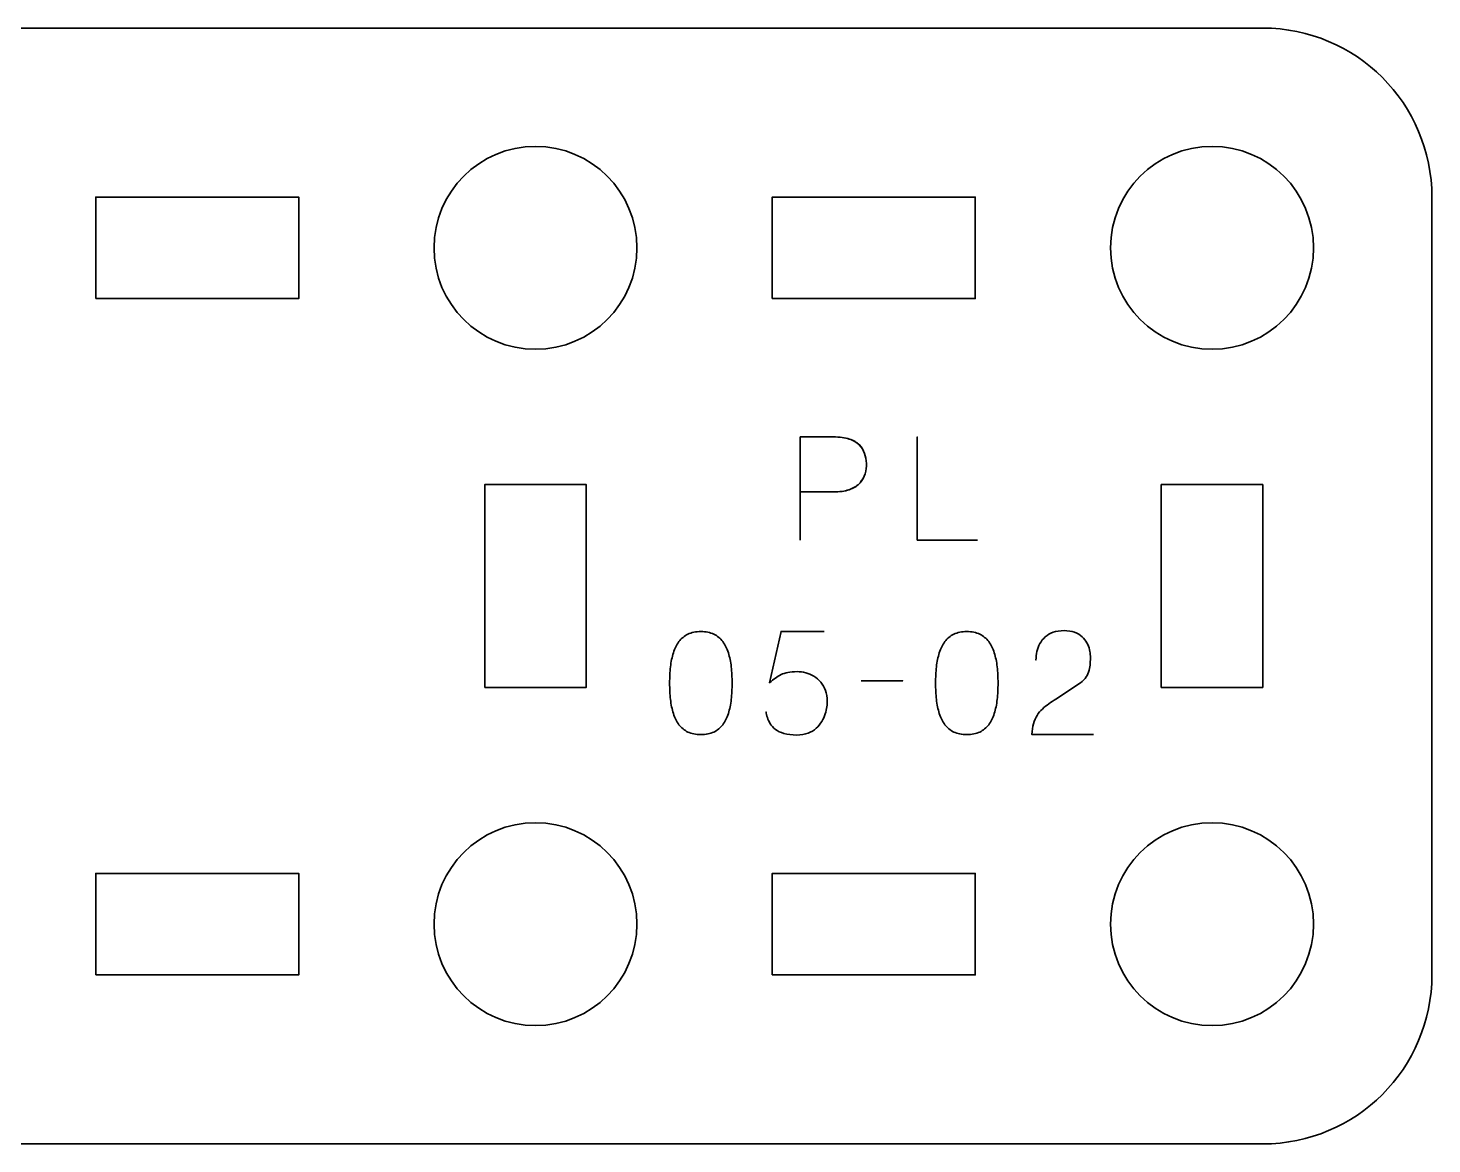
# Model space of a CAD drawing. Header units: centimetres. Extents: x -40 to 171, y -20 to 141.
# Drawn here: x 133.155 to 137.305, y 96.154 to 99.454 of the extents above; entities that cross this region are included whole.
import ezdxf

# ---------------------------------------------------------------- set-up
doc = ezdxf.new("R2010")
doc.units = ezdxf.units.CM
doc.header["$MEASUREMENT"] = 0
doc.layers.add('Layer 1', color=7, linetype='Continuous')

msp = doc.modelspace()

# ---------------------------------------------------------------- linework, layer by layer
at = {"layer": 'Layer 1', "color": 250, "lineweight": 35}
for points in [[(133.35497, 98.65438), (133.95497, 98.65438), (133.95497, 98.95438), (133.35497, 98.95438), (133.35497, 98.65438)], [(135.35497, 98.65438), (135.95497, 98.65438), (135.95497, 98.95438), (135.35497, 98.95438), (135.35497, 98.65438)], [(134.50497, 97.50438), (134.80497, 97.50438), (134.80497, 98.10438), (134.50497, 98.10438), (134.50497, 97.50438)], [(136.50497, 97.50438), (136.80497, 97.50438), (136.80497, 98.10438), (136.50497, 98.10438), (136.50497, 97.50438)], [(133.35497, 96.65438), (133.95497, 96.65438), (133.95497, 96.95438), (133.35497, 96.95438), (133.35497, 96.65438)], [(135.35497, 96.65438), (135.95497, 96.65438), (135.95497, 96.95438), (135.35497, 96.95438), (135.35497, 96.65438)]]:
    msp.add_lwpolyline(points, close=True, dxfattribs=at)
for centre in [(134.65497, 98.80438), (136.65497, 98.80438), (134.65497, 96.80438), (136.65497, 96.80438)]:
    msp.add_ellipse(centre, major_axis=(0, 0.3), ratio=1, dxfattribs=at)
msp.add_open_spline([(128.00497, 96.65438), (128.00497, 96.65438), (128.00497, 98.95438), (128.00497, 98.95438), (128.00497, 98.95438), (128.00497, 99.23047), (128.22888, 99.45438), (128.50497, 99.45438), (128.50497, 99.45438), (128.50497, 99.45438), (136.80497, 99.45438), (136.80497, 99.45438), (136.80497, 99.45438), (137.08106, 99.45438), (137.30497, 99.23047), (137.30497, 98.95438), (137.30497, 98.95438), (137.30497, 98.95438), (137.30497, 96.65438), (137.30497, 96.65438), (137.30497, 96.65438), (137.30497, 96.37829), (137.08106, 96.15438), (136.80497, 96.15438), (136.80497, 96.15438), (136.80497, 96.15438), (128.50497, 96.15438), (128.50497, 96.15438), (128.50497, 96.15438), (128.22888, 96.15438), (128.00497, 96.37829), (128.00497, 96.65438)], degree=3, knots=[0, 0, 0, 0, 0.125, 0.125, 0.125, 0.125, 0.25, 0.25, 0.25, 0.25, 0.375, 0.375, 0.375, 0.375, 0.5, 0.5, 0.5, 0.5, 0.625, 0.625, 0.625, 0.625, 0.75, 0.75, 0.75, 0.75, 0.875, 0.875, 0.875, 0.875, 1, 1, 1, 1], dxfattribs=at)
at = {"layer": 'Layer 1', "color": 30, "lineweight": 35}
for points, knots in [([(135.43742, 97.94008), (135.43742, 97.94008), (135.43742, 98.2453), (135.43742, 98.2453), (135.43742, 98.2453), (135.43742, 98.2453), (135.53479, 98.2453), (135.53479, 98.2453), (135.53479, 98.2453), (135.55426, 98.24523), (135.57027, 98.24304), (135.5829, 98.23881), (135.5829, 98.23881), (135.59546, 98.23465), (135.60534, 98.22886), (135.61247, 98.22152), (135.61247, 98.22152), (135.61959, 98.21426), (135.62467, 98.20593), (135.62778, 98.19655), (135.62778, 98.19655), (135.63081, 98.18716), (135.63257, 98.17736), (135.633, 98.16698), (135.633, 98.16698), (135.63349, 98.15661), (135.63229, 98.14645), (135.62947, 98.13658), (135.62947, 98.13658), (135.62658, 98.1267), (135.62171, 98.11774), (135.61472, 98.10969), (135.61472, 98.10969), (135.60781, 98.10165), (135.59843, 98.09523), (135.58664, 98.0905), (135.58664, 98.0905), (135.57486, 98.08571), (135.56026, 98.08331), (135.54283, 98.08317), (135.54283, 98.08317), (135.54283, 98.08317), (135.43742, 98.08317), (135.43742, 98.08317), (135.43742, 98.08317), (135.43742, 98.08317), (135.54283, 98.08317), (135.54283, 98.08317), (135.54283, 98.08317), (135.5599, 98.08331), (135.57437, 98.08571), (135.58608, 98.0905), (135.58608, 98.0905), (135.59786, 98.09523), (135.60725, 98.10165), (135.6143, 98.10969), (135.6143, 98.10969), (135.62129, 98.11774), (135.6263, 98.1267), (135.62926, 98.13658), (135.62926, 98.13658), (135.63222, 98.14645), (135.63349, 98.15661), (135.633, 98.16698), (135.633, 98.16698), (135.63257, 98.17736), (135.63081, 98.18716), (135.62764, 98.19655), (135.62764, 98.19655), (135.62453, 98.20593), (135.61931, 98.21426), (135.61218, 98.22152), (135.61218, 98.22152), (135.60499, 98.22886), (135.59511, 98.23465), (135.58255, 98.23881), (135.58255, 98.23881), (135.56992, 98.24304), (135.55405, 98.24523), (135.53479, 98.2453), (135.53479, 98.2453), (135.53479, 98.2453), (135.43742, 98.2453), (135.43742, 98.2453), (135.43742, 98.2453), (135.43742, 98.2453), (135.43742, 97.94008), (135.43742, 97.94008)], [0, 0, 0, 0, 0.0454545, 0.0454545, 0.0454545, 0.0454545, 0.0909091, 0.0909091, 0.0909091, 0.0909091, 0.1363636, 0.1363636, 0.1363636, 0.1363636, 0.1818182, 0.1818182, 0.1818182, 0.1818182, 0.2272727, 0.2272727, 0.2272727, 0.2272727, 0.2727273, 0.2727273, 0.2727273, 0.2727273, 0.3181818, 0.3181818, 0.3181818, 0.3181818, 0.3636364, 0.3636364, 0.3636364, 0.3636364, 0.4090909, 0.4090909, 0.4090909, 0.4090909, 0.4545455, 0.4545455, 0.4545455, 0.4545455, 0.5, 0.5, 0.5, 0.5, 0.5454545, 0.5454545, 0.5454545, 0.5454545, 0.5909091, 0.5909091, 0.5909091, 0.5909091, 0.6363636, 0.6363636, 0.6363636, 0.6363636, 0.6818182, 0.6818182, 0.6818182, 0.6818182, 0.7272727, 0.7272727, 0.7272727, 0.7272727, 0.7727273, 0.7727273, 0.7727273, 0.7727273, 0.8181818, 0.8181818, 0.8181818, 0.8181818, 0.8636364, 0.8636364, 0.8636364, 0.8636364, 0.9090909, 0.9090909, 0.9090909, 0.9090909, 0.9545455, 0.9545455, 0.9545455, 0.9545455, 1, 1, 1, 1]), ([(135.96192, 97.94008), (135.96192, 97.94008), (135.7837, 97.94008), (135.7837, 97.94008), (135.7837, 97.94008), (135.7837, 97.94008), (135.7837, 98.2453), (135.7837, 98.2453), (135.7837, 98.2453), (135.7837, 98.2453), (135.7837, 97.94008), (135.7837, 97.94008), (135.7837, 97.94008), (135.7837, 97.94008), (135.96192, 97.94008), (135.96192, 97.94008)], [0, 0, 0, 0, 0.25, 0.25, 0.25, 0.25, 0.5, 0.5, 0.5, 0.5, 0.75, 0.75, 0.75, 0.75, 1, 1, 1, 1]), ([(135.14384, 97.36477), (135.15865, 97.36484), (135.17142, 97.36745), (135.18208, 97.37253), (135.18208, 97.37253), (135.19266, 97.37761), (135.20148, 97.38488), (135.20853, 97.39412), (135.20853, 97.39412), (135.21552, 97.40343), (135.22102, 97.41444), (135.22511, 97.42714), (135.22511, 97.42714), (135.22914, 97.43984), (135.23203, 97.45374), (135.23365, 97.46898), (135.23365, 97.46898), (135.23535, 97.48422), (135.23619, 97.50024), (135.23612, 97.51717), (135.23612, 97.51717), (135.23619, 97.53403), (135.23535, 97.55005), (135.23365, 97.56522), (135.23365, 97.56522), (135.23203, 97.58039), (135.22914, 97.59436), (135.22511, 97.60706), (135.22511, 97.60706), (135.22102, 97.61969), (135.21552, 97.63069), (135.20853, 97.64008), (135.20853, 97.64008), (135.20148, 97.64939), (135.19266, 97.65666), (135.18208, 97.66174), (135.18208, 97.66174), (135.17142, 97.66689), (135.15865, 97.6695), (135.14384, 97.66957), (135.14384, 97.66957), (135.12902, 97.6695), (135.11625, 97.66689), (135.10559, 97.66174), (135.10559, 97.66174), (135.09501, 97.65666), (135.08619, 97.64939), (135.07914, 97.64008), (135.07914, 97.64008), (135.07215, 97.63069), (135.06665, 97.61969), (135.06256, 97.60706), (135.06256, 97.60706), (135.05853, 97.59436), (135.05564, 97.58039), (135.05402, 97.56522), (135.05402, 97.56522), (135.05233, 97.55005), (135.05148, 97.53403), (135.05155, 97.51717), (135.05155, 97.51717), (135.05148, 97.50024), (135.05233, 97.48422), (135.05402, 97.46898), (135.05402, 97.46898), (135.05564, 97.45374), (135.05853, 97.43984), (135.06256, 97.42714), (135.06256, 97.42714), (135.06665, 97.41444), (135.07215, 97.40343), (135.07914, 97.39412), (135.07914, 97.39412), (135.08619, 97.38488), (135.09501, 97.37761), (135.10559, 97.37253), (135.10559, 97.37253), (135.11625, 97.36745), (135.12902, 97.36484), (135.14384, 97.36477)], [0, 0, 0, 0, 0.05, 0.05, 0.05, 0.05, 0.1, 0.1, 0.1, 0.1, 0.15, 0.15, 0.15, 0.15, 0.2, 0.2, 0.2, 0.2, 0.25, 0.25, 0.25, 0.25, 0.3, 0.3, 0.3, 0.3, 0.35, 0.35, 0.35, 0.35, 0.4, 0.4, 0.4, 0.4, 0.45, 0.45, 0.45, 0.45, 0.5, 0.5, 0.5, 0.5, 0.55, 0.55, 0.55, 0.55, 0.6, 0.6, 0.6, 0.6, 0.65, 0.65, 0.65, 0.65, 0.7, 0.7, 0.7, 0.7, 0.75, 0.75, 0.75, 0.75, 0.8, 0.8, 0.8, 0.8, 0.85, 0.85, 0.85, 0.85, 0.9, 0.9, 0.9, 0.9, 0.95, 0.95, 0.95, 0.95, 1, 1, 1, 1]), ([(135.14384, 97.36477), (135.15865, 97.36484), (135.17142, 97.36745), (135.18208, 97.37253), (135.18208, 97.37253), (135.19266, 97.37761), (135.20148, 97.38488), (135.20853, 97.39412), (135.20853, 97.39412), (135.21552, 97.40343), (135.22102, 97.41444), (135.22511, 97.42714), (135.22511, 97.42714), (135.22914, 97.43984), (135.23203, 97.45374), (135.23365, 97.46898), (135.23365, 97.46898), (135.23535, 97.48422), (135.23619, 97.50024), (135.23612, 97.51717), (135.23612, 97.51717), (135.23619, 97.53403), (135.23535, 97.55005), (135.23365, 97.56522), (135.23365, 97.56522), (135.23203, 97.58039), (135.22914, 97.59436), (135.22511, 97.60706), (135.22511, 97.60706), (135.22102, 97.61969), (135.21552, 97.63069), (135.20853, 97.64008), (135.20853, 97.64008), (135.20148, 97.64939), (135.19266, 97.65666), (135.18208, 97.66174), (135.18208, 97.66174), (135.17142, 97.66689), (135.15865, 97.6695), (135.14384, 97.66957), (135.14384, 97.66957), (135.12902, 97.6695), (135.11625, 97.66689), (135.10559, 97.66174), (135.10559, 97.66174), (135.09501, 97.65666), (135.08619, 97.64939), (135.07914, 97.64008), (135.07914, 97.64008), (135.07215, 97.63069), (135.06665, 97.61969), (135.06256, 97.60706), (135.06256, 97.60706), (135.05853, 97.59436), (135.05564, 97.58039), (135.05402, 97.56522), (135.05402, 97.56522), (135.05233, 97.55005), (135.05148, 97.53403), (135.05155, 97.51717), (135.05155, 97.51717), (135.05148, 97.50024), (135.05233, 97.48422), (135.05402, 97.46898), (135.05402, 97.46898), (135.05564, 97.45374), (135.05853, 97.43984), (135.06256, 97.42714), (135.06256, 97.42714), (135.06665, 97.41444), (135.07215, 97.40343), (135.07914, 97.39412), (135.07914, 97.39412), (135.08619, 97.38488), (135.09501, 97.37761), (135.10559, 97.37253), (135.10559, 97.37253), (135.11625, 97.36745), (135.12902, 97.36484), (135.14384, 97.36477)], [0, 0, 0, 0, 0.05, 0.05, 0.05, 0.05, 0.1, 0.1, 0.1, 0.1, 0.15, 0.15, 0.15, 0.15, 0.2, 0.2, 0.2, 0.2, 0.25, 0.25, 0.25, 0.25, 0.3, 0.3, 0.3, 0.3, 0.35, 0.35, 0.35, 0.35, 0.4, 0.4, 0.4, 0.4, 0.45, 0.45, 0.45, 0.45, 0.5, 0.5, 0.5, 0.5, 0.55, 0.55, 0.55, 0.55, 0.6, 0.6, 0.6, 0.6, 0.65, 0.65, 0.65, 0.65, 0.7, 0.7, 0.7, 0.7, 0.75, 0.75, 0.75, 0.75, 0.8, 0.8, 0.8, 0.8, 0.85, 0.85, 0.85, 0.85, 0.9, 0.9, 0.9, 0.9, 0.95, 0.95, 0.95, 0.95, 1, 1, 1, 1]), ([(135.5079, 97.66999), (135.5079, 97.66999), (135.3809, 97.66999), (135.3809, 97.66999), (135.3809, 97.66999), (135.3809, 97.66999), (135.34703, 97.51844), (135.34703, 97.51844), (135.34703, 97.51844), (135.35296, 97.52352), (135.3586, 97.5281), (135.36404, 97.53213), (135.36404, 97.53213), (135.3694, 97.53615), (135.37504, 97.53953), (135.38104, 97.54236), (135.38104, 97.54236), (135.38697, 97.54518), (135.39374, 97.5473), (135.40136, 97.54878), (135.40136, 97.54878), (135.40891, 97.55026), (135.41794, 97.55104), (135.42831, 97.55104), (135.42831, 97.55104), (135.43678, 97.55104), (135.44525, 97.54991), (135.45371, 97.54758), (135.45371, 97.54758), (135.46218, 97.54532), (135.47022, 97.54186), (135.47784, 97.53728), (135.47784, 97.53728), (135.48553, 97.53262), (135.49231, 97.52683), (135.49823, 97.51985), (135.49823, 97.51985), (135.50423, 97.51286), (135.50896, 97.50468), (135.51234, 97.4953), (135.51234, 97.4953), (135.5158, 97.48591), (135.51756, 97.47526), (135.51763, 97.46341), (135.51763, 97.46341), (135.51771, 97.45903), (135.51721, 97.45353), (135.51622, 97.44704), (135.51622, 97.44704), (135.51531, 97.44055), (135.51361, 97.43349), (135.51121, 97.42601), (135.51121, 97.42601), (135.50882, 97.41853), (135.50543, 97.41112), (135.50113, 97.40379), (135.50113, 97.40379), (135.49682, 97.39645), (135.49132, 97.38975), (135.48469, 97.38368), (135.48469, 97.38368), (135.47805, 97.37761), (135.47001, 97.37274), (135.46063, 97.36907), (135.46063, 97.36907), (135.45117, 97.36548), (135.44009, 97.36357), (135.42747, 97.3635), (135.42747, 97.3635), (135.41237, 97.36357), (135.39967, 97.36519), (135.38937, 97.36823), (135.38937, 97.36823), (135.37906, 97.37133), (135.37067, 97.37535), (135.36418, 97.38043), (135.36418, 97.38043), (135.35762, 97.38551), (135.35254, 97.39109), (135.34887, 97.39715), (135.34887, 97.39715), (135.3452, 97.40322), (135.34245, 97.40929), (135.34061, 97.41536), (135.34061, 97.41536), (135.33878, 97.42143), (135.33737, 97.427), (135.33645, 97.43208), (135.33645, 97.43208), (135.33737, 97.427), (135.33878, 97.42143), (135.34061, 97.41536), (135.34061, 97.41536), (135.34245, 97.40929), (135.3452, 97.40322), (135.34887, 97.39715), (135.34887, 97.39715), (135.35254, 97.39109), (135.35762, 97.38551), (135.36418, 97.38043), (135.36418, 97.38043), (135.37067, 97.37535), (135.37906, 97.37133), (135.38937, 97.36823), (135.38937, 97.36823), (135.39967, 97.36519), (135.41237, 97.36357), (135.42747, 97.3635), (135.42747, 97.3635), (135.44009, 97.36357), (135.45117, 97.36548), (135.46063, 97.36907), (135.46063, 97.36907), (135.47001, 97.37274), (135.47805, 97.37761), (135.48469, 97.38368), (135.48469, 97.38368), (135.49132, 97.38975), (135.49682, 97.39645), (135.50113, 97.40379), (135.50113, 97.40379), (135.50543, 97.41112), (135.50882, 97.41853), (135.51121, 97.42601), (135.51121, 97.42601), (135.51361, 97.43349), (135.51531, 97.44055), (135.51622, 97.44704), (135.51622, 97.44704), (135.51721, 97.45353), (135.51771, 97.45903), (135.51763, 97.46341), (135.51763, 97.46341), (135.51756, 97.47526), (135.5158, 97.48591), (135.51234, 97.4953), (135.51234, 97.4953), (135.50896, 97.50468), (135.50423, 97.51286), (135.49823, 97.51985), (135.49823, 97.51985), (135.49231, 97.52683), (135.48553, 97.53262), (135.47784, 97.53728), (135.47784, 97.53728), (135.47022, 97.54186), (135.46218, 97.54532), (135.45371, 97.54758), (135.45371, 97.54758), (135.44525, 97.54991), (135.43678, 97.55104), (135.42831, 97.55104), (135.42831, 97.55104), (135.41794, 97.55104), (135.40891, 97.55026), (135.40136, 97.54878), (135.40136, 97.54878), (135.39374, 97.5473), (135.38697, 97.54518), (135.38104, 97.54236), (135.38104, 97.54236), (135.37504, 97.53953), (135.3694, 97.53615), (135.36404, 97.53213), (135.36404, 97.53213), (135.3586, 97.5281), (135.35296, 97.52352), (135.34703, 97.51844), (135.34703, 97.51844), (135.34703, 97.51844), (135.3809, 97.66999), (135.3809, 97.66999), (135.3809, 97.66999), (135.3809, 97.66999), (135.5079, 97.66999), (135.5079, 97.66999)], [0, 0, 0, 0, 0.0227273, 0.0227273, 0.0227273, 0.0227273, 0.0454545, 0.0454545, 0.0454545, 0.0454545, 0.0681818, 0.0681818, 0.0681818, 0.0681818, 0.0909091, 0.0909091, 0.0909091, 0.0909091, 0.1136364, 0.1136364, 0.1136364, 0.1136364, 0.1363636, 0.1363636, 0.1363636, 0.1363636, 0.1590909, 0.1590909, 0.1590909, 0.1590909, 0.1818182, 0.1818182, 0.1818182, 0.1818182, 0.2045455, 0.2045455, 0.2045455, 0.2045455, 0.2272727, 0.2272727, 0.2272727, 0.2272727, 0.25, 0.25, 0.25, 0.25, 0.2727273, 0.2727273, 0.2727273, 0.2727273, 0.2954545, 0.2954545, 0.2954545, 0.2954545, 0.3181818, 0.3181818, 0.3181818, 0.3181818, 0.3409091, 0.3409091, 0.3409091, 0.3409091, 0.3636364, 0.3636364, 0.3636364, 0.3636364, 0.3863636, 0.3863636, 0.3863636, 0.3863636, 0.4090909, 0.4090909, 0.4090909, 0.4090909, 0.4318182, 0.4318182, 0.4318182, 0.4318182, 0.4545455, 0.4545455, 0.4545455, 0.4545455, 0.4772727, 0.4772727, 0.4772727, 0.4772727, 0.5, 0.5, 0.5, 0.5, 0.5227273, 0.5227273, 0.5227273, 0.5227273, 0.5454545, 0.5454545, 0.5454545, 0.5454545, 0.5681818, 0.5681818, 0.5681818, 0.5681818, 0.5909091, 0.5909091, 0.5909091, 0.5909091, 0.6136364, 0.6136364, 0.6136364, 0.6136364, 0.6363636, 0.6363636, 0.6363636, 0.6363636, 0.6590909, 0.6590909, 0.6590909, 0.6590909, 0.6818182, 0.6818182, 0.6818182, 0.6818182, 0.7045455, 0.7045455, 0.7045455, 0.7045455, 0.7272727, 0.7272727, 0.7272727, 0.7272727, 0.75, 0.75, 0.75, 0.75, 0.7727273, 0.7727273, 0.7727273, 0.7727273, 0.7954545, 0.7954545, 0.7954545, 0.7954545, 0.8181818, 0.8181818, 0.8181818, 0.8181818, 0.8409091, 0.8409091, 0.8409091, 0.8409091, 0.8636364, 0.8636364, 0.8636364, 0.8636364, 0.8863636, 0.8863636, 0.8863636, 0.8863636, 0.9090909, 0.9090909, 0.9090909, 0.9090909, 0.9318182, 0.9318182, 0.9318182, 0.9318182, 0.9545455, 0.9545455, 0.9545455, 0.9545455, 0.9772727, 0.9772727, 0.9772727, 0.9772727, 1, 1, 1, 1]), ([(135.92996, 97.36477), (135.94477, 97.36484), (135.95754, 97.36745), (135.9682, 97.37253), (135.9682, 97.37253), (135.97878, 97.37761), (135.9876, 97.38488), (135.99465, 97.39412), (135.99465, 97.39412), (136.00164, 97.40343), (136.00714, 97.41444), (136.01123, 97.42714), (136.01123, 97.42714), (136.01526, 97.43984), (136.01815, 97.45374), (136.01977, 97.46898), (136.01977, 97.46898), (136.02147, 97.48422), (136.02231, 97.50024), (136.02224, 97.51717), (136.02224, 97.51717), (136.02231, 97.53403), (136.02147, 97.55005), (136.01977, 97.56522), (136.01977, 97.56522), (136.01815, 97.58039), (136.01526, 97.59436), (136.01123, 97.60706), (136.01123, 97.60706), (136.00714, 97.61969), (136.00164, 97.63069), (135.99465, 97.64008), (135.99465, 97.64008), (135.9876, 97.64939), (135.97878, 97.65666), (135.9682, 97.66174), (135.9682, 97.66174), (135.95754, 97.66689), (135.94477, 97.6695), (135.92996, 97.66957), (135.92996, 97.66957), (135.91514, 97.6695), (135.90237, 97.66689), (135.89171, 97.66174), (135.89171, 97.66174), (135.88113, 97.65666), (135.87231, 97.64939), (135.86526, 97.64008), (135.86526, 97.64008), (135.85827, 97.63069), (135.85277, 97.61969), (135.84868, 97.60706), (135.84868, 97.60706), (135.84465, 97.59436), (135.84176, 97.58039), (135.84014, 97.56522), (135.84014, 97.56522), (135.83845, 97.55005), (135.8376, 97.53403), (135.83767, 97.51717), (135.83767, 97.51717), (135.8376, 97.50024), (135.83845, 97.48422), (135.84014, 97.46898), (135.84014, 97.46898), (135.84176, 97.45374), (135.84465, 97.43984), (135.84868, 97.42714), (135.84868, 97.42714), (135.85277, 97.41444), (135.85827, 97.40343), (135.86526, 97.39412), (135.86526, 97.39412), (135.87231, 97.38488), (135.88113, 97.37761), (135.89171, 97.37253), (135.89171, 97.37253), (135.90237, 97.36745), (135.91514, 97.36484), (135.92996, 97.36477)], [0, 0, 0, 0, 0.05, 0.05, 0.05, 0.05, 0.1, 0.1, 0.1, 0.1, 0.15, 0.15, 0.15, 0.15, 0.2, 0.2, 0.2, 0.2, 0.25, 0.25, 0.25, 0.25, 0.3, 0.3, 0.3, 0.3, 0.35, 0.35, 0.35, 0.35, 0.4, 0.4, 0.4, 0.4, 0.45, 0.45, 0.45, 0.45, 0.5, 0.5, 0.5, 0.5, 0.55, 0.55, 0.55, 0.55, 0.6, 0.6, 0.6, 0.6, 0.65, 0.65, 0.65, 0.65, 0.7, 0.7, 0.7, 0.7, 0.75, 0.75, 0.75, 0.75, 0.8, 0.8, 0.8, 0.8, 0.85, 0.85, 0.85, 0.85, 0.9, 0.9, 0.9, 0.9, 0.95, 0.95, 0.95, 0.95, 1, 1, 1, 1]), ([(135.92996, 97.36477), (135.94477, 97.36484), (135.95754, 97.36745), (135.9682, 97.37253), (135.9682, 97.37253), (135.97878, 97.37761), (135.9876, 97.38488), (135.99465, 97.39412), (135.99465, 97.39412), (136.00164, 97.40343), (136.00714, 97.41444), (136.01123, 97.42714), (136.01123, 97.42714), (136.01526, 97.43984), (136.01815, 97.45374), (136.01977, 97.46898), (136.01977, 97.46898), (136.02147, 97.48422), (136.02231, 97.50024), (136.02224, 97.51717), (136.02224, 97.51717), (136.02231, 97.53403), (136.02147, 97.55005), (136.01977, 97.56522), (136.01977, 97.56522), (136.01815, 97.58039), (136.01526, 97.59436), (136.01123, 97.60706), (136.01123, 97.60706), (136.00714, 97.61969), (136.00164, 97.63069), (135.99465, 97.64008), (135.99465, 97.64008), (135.9876, 97.64939), (135.97878, 97.65666), (135.9682, 97.66174), (135.9682, 97.66174), (135.95754, 97.66689), (135.94477, 97.6695), (135.92996, 97.66957), (135.92996, 97.66957), (135.91514, 97.6695), (135.90237, 97.66689), (135.89171, 97.66174), (135.89171, 97.66174), (135.88113, 97.65666), (135.87231, 97.64939), (135.86526, 97.64008), (135.86526, 97.64008), (135.85827, 97.63069), (135.85277, 97.61969), (135.84868, 97.60706), (135.84868, 97.60706), (135.84465, 97.59436), (135.84176, 97.58039), (135.84014, 97.56522), (135.84014, 97.56522), (135.83845, 97.55005), (135.8376, 97.53403), (135.83767, 97.51717), (135.83767, 97.51717), (135.8376, 97.50024), (135.83845, 97.48422), (135.84014, 97.46898), (135.84014, 97.46898), (135.84176, 97.45374), (135.84465, 97.43984), (135.84868, 97.42714), (135.84868, 97.42714), (135.85277, 97.41444), (135.85827, 97.40343), (135.86526, 97.39412), (135.86526, 97.39412), (135.87231, 97.38488), (135.88113, 97.37761), (135.89171, 97.37253), (135.89171, 97.37253), (135.90237, 97.36745), (135.91514, 97.36484), (135.92996, 97.36477)], [0, 0, 0, 0, 0.05, 0.05, 0.05, 0.05, 0.1, 0.1, 0.1, 0.1, 0.15, 0.15, 0.15, 0.15, 0.2, 0.2, 0.2, 0.2, 0.25, 0.25, 0.25, 0.25, 0.3, 0.3, 0.3, 0.3, 0.35, 0.35, 0.35, 0.35, 0.4, 0.4, 0.4, 0.4, 0.45, 0.45, 0.45, 0.45, 0.5, 0.5, 0.5, 0.5, 0.55, 0.55, 0.55, 0.55, 0.6, 0.6, 0.6, 0.6, 0.65, 0.65, 0.65, 0.65, 0.7, 0.7, 0.7, 0.7, 0.75, 0.75, 0.75, 0.75, 0.8, 0.8, 0.8, 0.8, 0.85, 0.85, 0.85, 0.85, 0.9, 0.9, 0.9, 0.9, 0.95, 0.95, 0.95, 0.95, 1, 1, 1, 1]), ([(136.30418, 97.36477), (136.30418, 97.36477), (136.12257, 97.36477), (136.12257, 97.36477), (136.12257, 97.36477), (136.12292, 97.37705), (136.12447, 97.38791), (136.12709, 97.39723), (136.12709, 97.39723), (136.12977, 97.40654), (136.13336, 97.41472), (136.13781, 97.42178), (136.13781, 97.42178), (136.14233, 97.42883), (136.14748, 97.43511), (136.15333, 97.44062), (136.15333, 97.44062), (136.15919, 97.44619), (136.16547, 97.45127), (136.17224, 97.45607), (136.17224, 97.45607), (136.17901, 97.4608), (136.186, 97.46552), (136.19327, 97.47018), (136.19327, 97.47018), (136.19327, 97.47018), (136.26566, 97.51844), (136.26566, 97.51844), (136.26566, 97.51844), (136.27306, 97.52366), (136.27885, 97.52937), (136.28294, 97.53551), (136.28294, 97.53551), (136.2871, 97.54165), (136.29, 97.54814), (136.29176, 97.55499), (136.29176, 97.55499), (136.29345, 97.56176), (136.29451, 97.56874), (136.29486, 97.5758), (136.29486, 97.5758), (136.29522, 97.58293), (136.29536, 97.59005), (136.29529, 97.59718), (136.29529, 97.59718), (136.29529, 97.60303), (136.29451, 97.60931), (136.29296, 97.61609), (136.29296, 97.61609), (136.29134, 97.62279), (136.2888, 97.62949), (136.2852, 97.63612), (136.2852, 97.63612), (136.2816, 97.64276), (136.2768, 97.64882), (136.27081, 97.65433), (136.27081, 97.65433), (136.26481, 97.65976), (136.2574, 97.66413), (136.24858, 97.66745), (136.24858, 97.66745), (136.23976, 97.67077), (136.22939, 97.67246), (136.2174, 97.67253), (136.2174, 97.67253), (136.20533, 97.67246), (136.19468, 97.67077), (136.1855, 97.66752), (136.1855, 97.66752), (136.17633, 97.66428), (136.1685, 97.65976), (136.16201, 97.65405), (136.16201, 97.65405), (136.15552, 97.64833), (136.1503, 97.6417), (136.14621, 97.63429), (136.14621, 97.63429), (136.14211, 97.62688), (136.13915, 97.61898), (136.13725, 97.61065), (136.13725, 97.61065), (136.13534, 97.60233), (136.13442, 97.59386), (136.13442, 97.58532), (136.13442, 97.58532), (136.13442, 97.59386), (136.13534, 97.60233), (136.13725, 97.61065), (136.13725, 97.61065), (136.13915, 97.61898), (136.14211, 97.62688), (136.14621, 97.63429), (136.14621, 97.63429), (136.1503, 97.6417), (136.15552, 97.64833), (136.16201, 97.65405), (136.16201, 97.65405), (136.1685, 97.65976), (136.17633, 97.66428), (136.1855, 97.66752), (136.1855, 97.66752), (136.19468, 97.67077), (136.20533, 97.67246), (136.2174, 97.67253), (136.2174, 97.67253), (136.22939, 97.67246), (136.23976, 97.67077), (136.24858, 97.66745), (136.24858, 97.66745), (136.2574, 97.66413), (136.26481, 97.65976), (136.27081, 97.65433), (136.27081, 97.65433), (136.2768, 97.64882), (136.2816, 97.64276), (136.2852, 97.63612), (136.2852, 97.63612), (136.2888, 97.62949), (136.29134, 97.62279), (136.29296, 97.61609), (136.29296, 97.61609), (136.29451, 97.60931), (136.29529, 97.60303), (136.29529, 97.59718), (136.29529, 97.59718), (136.29536, 97.59005), (136.29522, 97.58293), (136.29486, 97.5758), (136.29486, 97.5758), (136.29451, 97.56874), (136.29345, 97.56176), (136.29176, 97.55499), (136.29176, 97.55499), (136.29, 97.54814), (136.2871, 97.54165), (136.28294, 97.53551), (136.28294, 97.53551), (136.27885, 97.52937), (136.27306, 97.52366), (136.26566, 97.51844), (136.26566, 97.51844), (136.26566, 97.51844), (136.19327, 97.47018), (136.19327, 97.47018), (136.19327, 97.47018), (136.186, 97.46552), (136.17901, 97.4608), (136.17224, 97.45607), (136.17224, 97.45607), (136.16547, 97.45127), (136.15919, 97.44619), (136.15333, 97.44062), (136.15333, 97.44062), (136.14748, 97.43511), (136.14233, 97.42883), (136.13781, 97.42178), (136.13781, 97.42178), (136.13336, 97.41472), (136.12977, 97.40654), (136.12709, 97.39723), (136.12709, 97.39723), (136.12447, 97.38791), (136.12292, 97.37705), (136.12257, 97.36477), (136.12257, 97.36477), (136.12257, 97.36477), (136.30418, 97.36477), (136.30418, 97.36477)], [0, 0, 0, 0, 0.0238095, 0.0238095, 0.0238095, 0.0238095, 0.047619, 0.047619, 0.047619, 0.047619, 0.0714286, 0.0714286, 0.0714286, 0.0714286, 0.0952381, 0.0952381, 0.0952381, 0.0952381, 0.1190476, 0.1190476, 0.1190476, 0.1190476, 0.1428571, 0.1428571, 0.1428571, 0.1428571, 0.1666667, 0.1666667, 0.1666667, 0.1666667, 0.1904762, 0.1904762, 0.1904762, 0.1904762, 0.2142857, 0.2142857, 0.2142857, 0.2142857, 0.2380952, 0.2380952, 0.2380952, 0.2380952, 0.2619048, 0.2619048, 0.2619048, 0.2619048, 0.2857143, 0.2857143, 0.2857143, 0.2857143, 0.3095238, 0.3095238, 0.3095238, 0.3095238, 0.3333333, 0.3333333, 0.3333333, 0.3333333, 0.3571429, 0.3571429, 0.3571429, 0.3571429, 0.3809524, 0.3809524, 0.3809524, 0.3809524, 0.4047619, 0.4047619, 0.4047619, 0.4047619, 0.4285714, 0.4285714, 0.4285714, 0.4285714, 0.452381, 0.452381, 0.452381, 0.452381, 0.4761905, 0.4761905, 0.4761905, 0.4761905, 0.5, 0.5, 0.5, 0.5, 0.5238095, 0.5238095, 0.5238095, 0.5238095, 0.547619, 0.547619, 0.547619, 0.547619, 0.5714286, 0.5714286, 0.5714286, 0.5714286, 0.5952381, 0.5952381, 0.5952381, 0.5952381, 0.6190476, 0.6190476, 0.6190476, 0.6190476, 0.6428571, 0.6428571, 0.6428571, 0.6428571, 0.6666667, 0.6666667, 0.6666667, 0.6666667, 0.6904762, 0.6904762, 0.6904762, 0.6904762, 0.7142857, 0.7142857, 0.7142857, 0.7142857, 0.7380952, 0.7380952, 0.7380952, 0.7380952, 0.7619048, 0.7619048, 0.7619048, 0.7619048, 0.7857143, 0.7857143, 0.7857143, 0.7857143, 0.8095238, 0.8095238, 0.8095238, 0.8095238, 0.8333333, 0.8333333, 0.8333333, 0.8333333, 0.8571429, 0.8571429, 0.8571429, 0.8571429, 0.8809524, 0.8809524, 0.8809524, 0.8809524, 0.9047619, 0.9047619, 0.9047619, 0.9047619, 0.9285714, 0.9285714, 0.9285714, 0.9285714, 0.952381, 0.952381, 0.952381, 0.952381, 0.9761905, 0.9761905, 0.9761905, 0.9761905, 1, 1, 1, 1]), ([(135.61754, 97.52437), (135.61754, 97.52437), (135.74073, 97.52437), (135.74073, 97.52437), (135.74073, 97.52437), (135.74073, 97.52437), (135.61754, 97.52437), (135.61754, 97.52437)], [0, 0, 0, 0, 0.5, 0.5, 0.5, 0.5, 1, 1, 1, 1])]:
    msp.add_open_spline(points, degree=3, knots=knots, dxfattribs=at)

doc.saveas('drawing.dxf')
